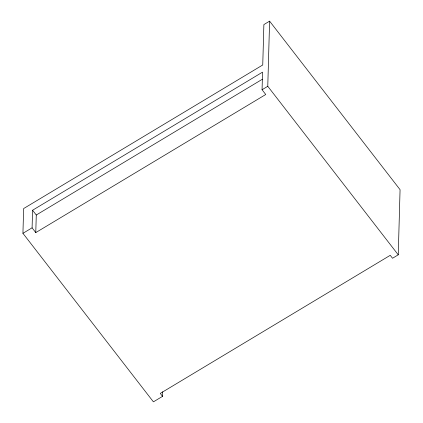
<?xml version="1.0" encoding="UTF-8"?>
<svg xmlns="http://www.w3.org/2000/svg" width="423" height="423" viewBox="0 0 423 423"><rect width="100%" height="100%" fill="white"/><g stroke="black" fill="none" stroke-linecap="round" stroke-linejoin="round"><path stroke-width="0.63" d="M22.932 233.322L23.625 208.571L262.746 64.978L263.878 24.587L269.599 21.15L400.068 189.678L398.249 254.82L392.528 258.257L390.249 255.312L160.275 393.411L162.554 396.356L153.401 401.85L22.932 233.322L32.085 227.828L32.576 210.236L262.546 72.143L262.059 89.734L265.75 94.503L35.781 232.597L32.085 227.828M35.781 232.597L36.272 215.011L32.576 210.236M162.554 396.356L162.686 391.793M398.249 254.82L267.775 86.297L269.599 21.15M36.272 215.011L262.276 79.297M262.059 89.734L267.775 86.297"/></g></svg>
